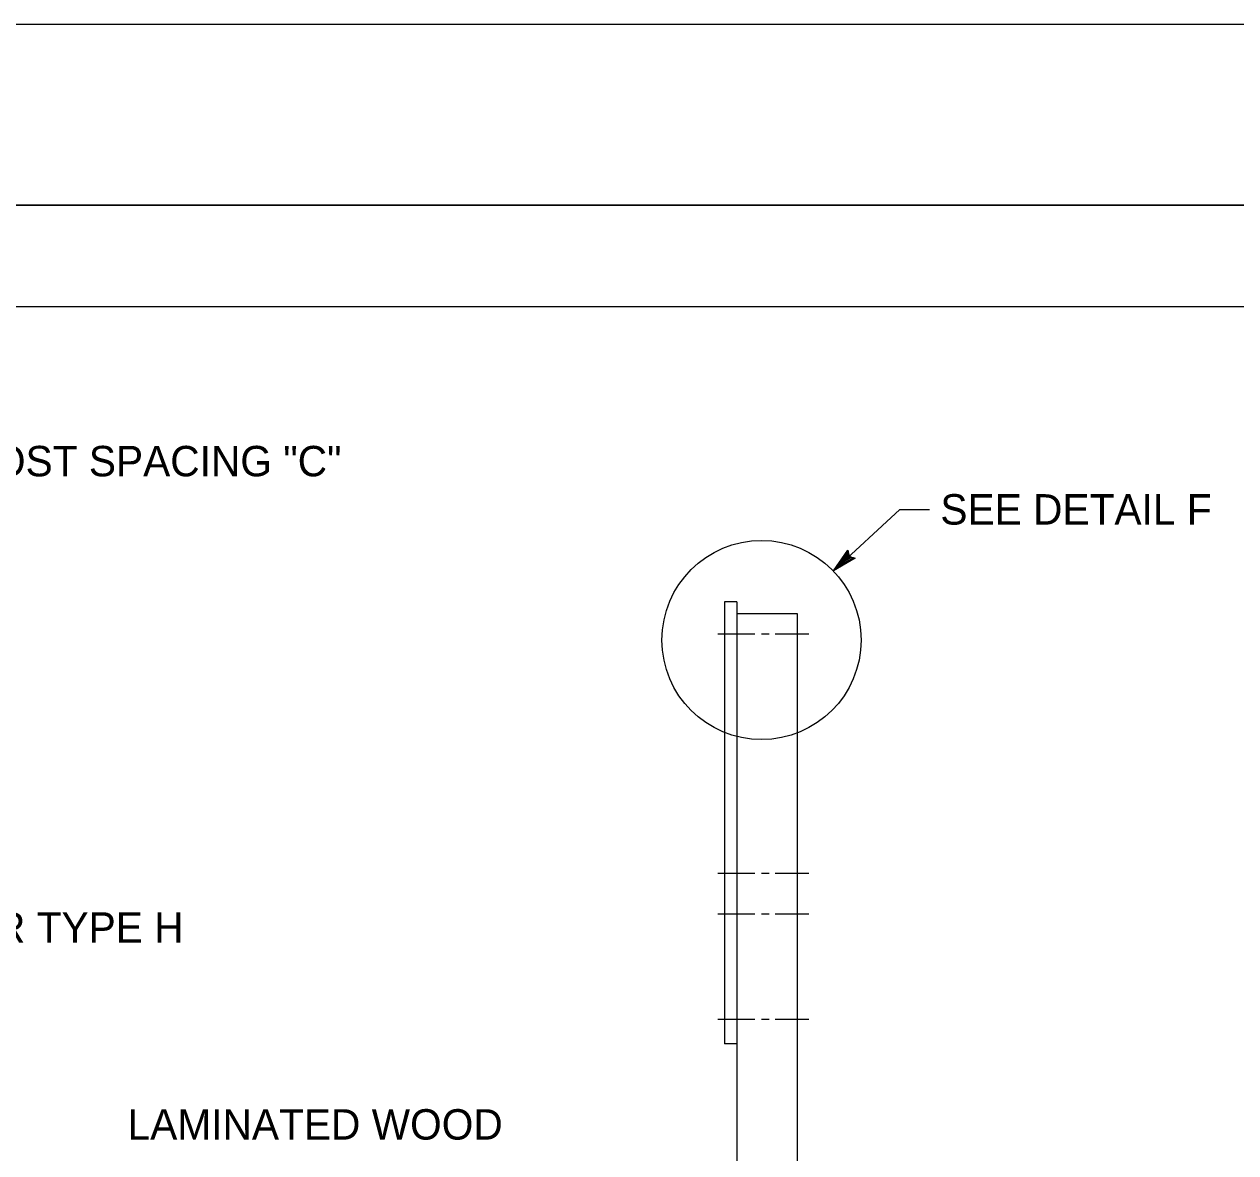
# Model space of a CAD drawing. Extents: x -894 to 866, y -476 to 714.
# Drawn here: x -315.1 to -16.4, y 435.3 to 713.6 of the extents above; entities that cross this region are included whole.
import ezdxf

# ---------------------------------------------------------------- set-up
doc = ezdxf.new("R2010")
doc.units = 0
for name, color, linetype in [('10 Sheet Format', 7, 'Continuous'), ('56 Stage 3 Anno', 7, 'Continuous'), ('57 Undefined', 7, 'Continuous'), ('60 Nongeo Data', 7, 'Continuous')]:
    doc.layers.add(name, color=color, linetype=linetype)

msp = doc.modelspace()

# ---------------------------------------------------------------- linework, layer by layer
at = {"layer": '10 Sheet Format'}
for p, q in [((-863.46, 668.96), (836.55, 668.96)), ((-813.45, 643.96), (811.55, 643.96))]:
    msp.add_line(p, q, dxfattribs=at)
for points in [[(-894.04, 713.56), (865.96, 713.56), (865.96, -476.44), (-894.04, -476.44)], [(-863.46, -431.04), (836.55, -431.04), (836.55, 668.96), (-863.46, 668.96)]]:
    msp.add_lwpolyline(points, close=True, dxfattribs=at)
at = {"layer": '56 Stage 3 Anno'}
for p, q in [((-115.52, 578.84), (-99.18, 593.94)), ((-99.18, 593.94), (-91.92, 593.94)), ((-115.52, 578.84), (-112.02, 583.89)), ((-114.5, 579.78), (-111.94, 583.46)), ((-113.49, 580.71), (-111.84, 583.09)), ((-112.47, 581.65), (-111.77, 582.67)), ((-112.02, 583.89), (-112.02, 583.89)), ((-112.02, 583.89), (-111.7, 582.37)), ((-110.2, 581.93), (-115.52, 578.84)), ((-110.6, 582.04), (-114.5, 579.77)), ((-111.02, 582.15), (-113.49, 580.71)), ((-111.38, 582.28), (-112.47, 581.65)), ((-111.7, 582.37), (-110.2, 581.93)), ((-110.2, 581.93), (-110.2, 581.93)), ((-115.52, 578.84), (-115.52, 578.84))]:
    msp.add_line(p, q, dxfattribs=at)
at = {"layer": '60 Nongeo Data'}
for p, q in [((-142.42, 571.17), (-142.42, 462.17)), ((-139.42, 571.17), (-142.42, 571.17)), ((-139.42, 571.17), (-139.42, 293.17)), ((-124.42, 568.17), (-139.42, 568.17)), ((-124.42, 293.17), (-124.42, 568.17)), ((-134.95, 563.17), (-144.08, 563.17)), ((-131.41, 563.17), (-133.28, 563.17)), ((-121.62, 563.17), (-129.95, 563.17)), ((-134.95, 504.17), (-144.08, 504.17)), ((-131.41, 504.17), (-133.28, 504.17)), ((-121.62, 504.17), (-129.95, 504.17)), ((-134.95, 494.17), (-144.08, 494.17)), ((-131.41, 494.17), (-133.28, 494.17)), ((-121.62, 494.17), (-129.95, 494.17)), ((-134.95, 468.17), (-144.08, 468.17)), ((-131.41, 468.17), (-133.28, 468.17)), ((-121.62, 468.17), (-129.95, 468.17)), ((-139.42, 462.17), (-142.42, 462.17))]:
    msp.add_line(p, q, dxfattribs=at)
msp.add_circle((-133.3, 561.75), 24.54, dxfattribs=at)

# ---------------------------------------------------------------- texts
at = {"layer": '57 Undefined'}
for s, p in [('SEE TABLE 1 FOR POST SPACING "C"', (-418.96, 602.11)), ('SEE DETAIL F', (-89.21, 590.21)), ('LAMINATED, TYPE B OR TYPE H', (-431.26, 487.12)), ('LAMINATED WOOD', (-289.59, 438.59))]:
    msp.add_text(s, height=7.5, dxfattribs=at).set_placement(p)

doc.saveas('drawing.dxf')
